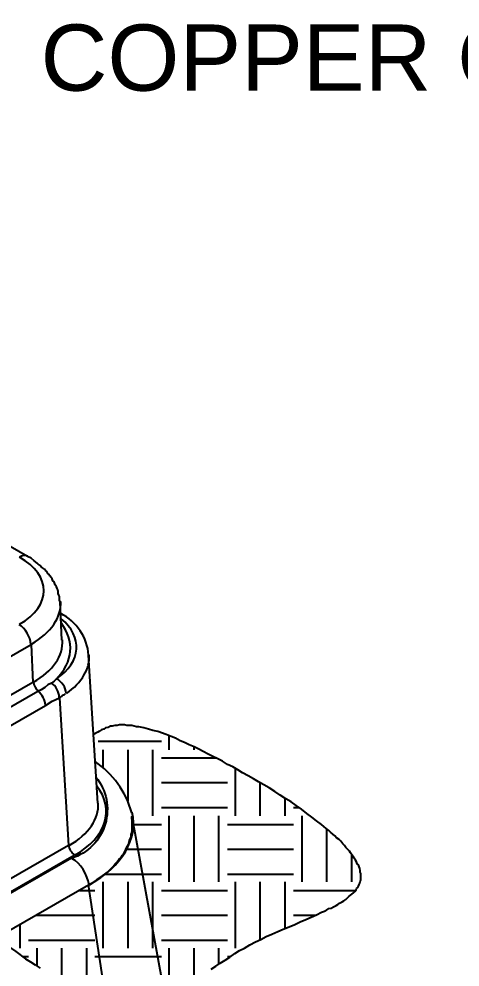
# Model space of a CAD drawing. Header units: feet. Extents: x -208 to 2089, y -974 to 342.
# Drawn here: x 857.95 to 871.26, y -542.94 to -514.31 of the extents above; entities that cross this region are included whole.
import ezdxf
from ezdxf import colors
from ezdxf.entities.mleader import LeaderData, LeaderLine
from ezdxf.math import Vec2, Vec3

# ---------------------------------------------------------------- set-up
doc = ezdxf.new("R2010")
doc.units = ezdxf.units.FT
doc.header["$MEASUREMENT"] = 0
for name, color, linetype in [('EQUIPMENT', 6, 'Continuous'), ('PDF_THIN', 7, 'Continuous'), ('TEXT', 1, 'Continuous')]:
    doc.layers.add(name, color=color, linetype=linetype)
doc.styles.add('NEI-A', font='arial.ttf', dxfattribs={"height": 0.1})

msp = doc.modelspace()

# ---------------------------------------------------------------- linework, layer by layer
at = {"layer": 'EQUIPMENT'}
for points in [[(859.24713, -533.06384), (859.19222, -531.91064), (859.17391, -531.85573), (859.17391, -531.80081), (859.17391, -531.7459), (859.15561, -531.70929), (859.1373, -531.65437), (859.1373, -531.59946), (859.119, -531.54455), (859.10069, -531.50794), (859.08239, -531.45302), (859.04578, -531.39811), (859.02747, -531.3615), (859.00917, -531.30658), (858.97256, -531.26997), (858.95425, -531.21506), (858.91764, -531.17845), (858.88103, -531.12353), (858.86273, -531.08693), (858.82612, -531.05032), (858.78951, -530.9954), (858.7529, -530.95879), (858.71629, -530.92218), (858.66138, -530.88557), (858.62477, -530.84896), (858.58816, -530.81235), (858.53324, -530.77574), (858.49663, -530.73913), (858.40511, -530.66591), (858.31359, -530.5927), (858.20376, -530.53778), (847.07444, -524.1311)], [(859.08239, -534.23535), (859.00917, -534.30857), (858.93595, -534.36348), (858.82612, -534.4184), (858.7346, -534.49162), (858.62477, -534.56484), (858.51494, -534.61975), (833.30923, -549.13546)], [(804.16799, -566.4701), (804.25951, -566.41519), (804.31443, -566.37858), (804.36934, -566.36027), (804.589, -566.23214), (804.79035, -566.10401), (830.01436, -551.5883), (830.12419, -551.51508), (830.25233, -551.46017), (833.29092, -549.70291), (833.41906, -549.62969), (833.52889, -549.55647), (858.7529, -535.04076), (858.95425, -534.91263), (859.17391, -534.8028), (859.22883, -534.76619), (859.26543, -534.72958), (859.32035, -534.71128), (859.35696, -534.67467)], [(859.17391, -534.8028), (859.44848, -539.26917), (834.79192, -553.45539), (834.26108, -550.91102)], [(805.22967, -572.03476), (860.05254, -540.45898), (860.14407, -540.40407), (860.23559, -540.34915), (860.30881, -540.29424), (860.38203, -540.23933), (860.47355, -540.18441), (860.54677, -540.1295), (860.61999, -540.07458), (860.6749, -540.01967), (860.74812, -539.94645), (860.80304, -539.89153), (860.85795, -539.81831), (860.91287, -539.7634), (860.96778, -539.69018), (861.0227, -539.63527), (861.07761, -539.56205), (861.11422, -539.50713), (861.15083, -539.43391), (861.18744, -539.36069), (861.22405, -539.28748), (861.26066, -539.23256), (861.27896, -539.15934), (861.29727, -539.08612), (861.33388, -539.0129), (861.33388, -538.93968), (861.35218, -538.88477), (861.37049, -538.81155), (861.37049, -538.73833), (861.37049, -538.66511), (861.37049, -538.59189), (861.37049, -538.51867), (861.35218, -538.44545), (861.35218, -538.39054), (864.8484, -557.46414)], [(863.07283, -560.37461), (860.05254, -540.45898)]]:
    msp.add_lwpolyline(points, dxfattribs=at)
for points in [[(860.32711, -537.98783), (860.05254, -533.52146, 0.26164122), (859.21052, -532.25843)], [(860.2722, -537.20073, -0.52727145), (859.54001, -539.65357), (834.95666, -553.80318), (834.95666, -553.76657), (859.61323, -539.56205)]]:
    msp.add_lwpolyline(points, format="xyb", dxfattribs=at)
msp.add_lwpolyline([(833.25431, -548.12869), (833.25431, -548.05547), (833.27262, -548.00056), (833.29092, -547.87243), (833.32753, -547.72599), (833.32753, -547.67107), (833.34584, -547.59785), (833.34584, -547.56125), (858.31359, -533.19198), (858.3685, -534.34518), (833.16279, -548.86089)], close=True, dxfattribs=at)
for points in [[(858.20786, -530.53173), (858.14281, -530.49427), (858.05409, -530.50406), (857.9611, -530.55897)], [(857.96717, -532.58748), (858.9416, -532.02646), (858.9416, -531.11755), (857.96717, -530.55652)], [(858.3298, -533.18279), (858.91935, -532.8397), (859.23758, -532.37312), (859.2086, -531.89432)], [(859.08619, -534.23517), (859.83201, -533.71526), (859.88833, -532.97415), (859.22427, -532.41881)], [(858.30776, -533.19293), (858.29875, -532.96884), (858.14153, -532.70261), (857.95218, -532.5908)], [(859.07606, -534.24107), (859.58924, -533.72191), (859.64329, -533.09262), (859.22162, -532.54668)], [(858.38472, -534.33918), (858.9743, -534.00206), (859.29256, -533.53871), (859.2636, -533.05963)], [(859.38278, -534.6743), (859.85044, -534.34613), (860.0945, -533.93208), (860.06897, -533.51018)], [(859.37625, -534.6663), (859.36788, -534.50042), (859.24006, -534.30944), (859.08683, -534.23389)], [(858.3896, -534.332), (858.39407, -534.42881), (858.45523, -534.54422), (858.53587, -534.60801)], [(859.16772, -534.79254), (859.16205, -534.6335), (859.05723, -534.444), (858.92478, -534.35332)], [(858.74859, -535.02952), (858.74238, -534.8822), (858.64956, -534.7069), (858.52661, -534.61032)], [(859.63307, -539.56089), (860.58376, -539.01126), (860.84959, -538.18015), (860.3016, -537.47067)], [(859.46471, -539.26317), (860.05428, -538.92605), (860.37254, -538.4627), (860.34359, -537.98362)], [(859.45128, -539.25599), (859.45634, -539.36563), (859.5335, -539.49634), (859.62579, -539.55161)], [(860.06648, -540.45769), (860.02253, -540.14249), (859.80486, -539.80628), (859.55013, -539.66014)]]:
    msp.add_open_spline(points, degree=3, dxfattribs=at)
at = {"layer": 'PDF_THIN', "lineweight": 25}
for points in [[(863.75011, -543.00335), (863.89655, -542.91183), (864.02468, -542.8203), (864.17112, -542.72878), (864.31756, -542.63725), (864.464, -542.52743), (864.61044, -542.4359), (864.75687, -542.36268), (864.92162, -542.27116), (865.08636, -542.17963), (865.2511, -542.10641), (865.41585, -542.01489), (865.58059, -541.94167), (865.76364, -541.86845), (865.92838, -541.79523), (866.11143, -541.72201), (866.27617, -541.64879), (866.44092, -541.57558), (866.60566, -541.50236), (866.7704, -541.42914), (866.93515, -541.35592), (867.08158, -541.2827), (867.17311, -541.24609), (867.24633, -541.20948), (867.30124, -541.17287), (867.37446, -541.15457), (867.44768, -541.11796), (867.5209, -541.08135), (867.57581, -541.04474), (867.63073, -541.00813), (867.70395, -540.97152), (867.75886, -540.93491), (867.81378, -540.8983), (867.86869, -540.84338), (867.9053, -540.80677), (867.96021, -540.77016), (867.99682, -540.73355), (868.05174, -540.69695), (868.08835, -540.66034), (868.12496, -540.60542), (868.14326, -540.56881), (868.17987, -540.5322), (868.19818, -540.49559), (868.21648, -540.44068), (868.23479, -540.40407), (868.25309, -540.34915), (868.2714, -540.31254), (868.2714, -540.25763), (868.2714, -540.22102), (868.2714, -540.16611), (868.2714, -540.11119), (868.25309, -540.07458), (868.25309, -540.01967), (868.23479, -539.96475), (868.21648, -539.90984), (868.19818, -539.85492), (868.16157, -539.81831), (868.14326, -539.7634), (868.10665, -539.70849), (868.07004, -539.65357), (868.03343, -539.59866), (867.99682, -539.54374), (867.96021, -539.48883), (867.92361, -539.43391), (867.86869, -539.379), (867.81378, -539.32409), (867.77717, -539.26917), (867.72225, -539.21426), (867.66734, -539.14104), (867.61242, -539.08612), (867.5392, -539.03121), (867.48429, -538.97629), (867.42938, -538.92138), (867.35616, -538.86647), (867.30124, -538.81155), (867.22802, -538.75664), (867.08158, -538.6285), (866.93515, -538.51867), (866.78871, -538.40885), (866.64227, -538.29902), (866.47753, -538.17088), (866.31278, -538.06105), (866.16634, -537.95123), (866.0016, -537.8597), (865.83686, -537.74987), (865.67211, -537.64004), (865.50737, -537.53021), (865.34263, -537.43869), (865.17789, -537.34717), (865.03145, -537.25564), (864.8667, -537.16412), (864.70196, -537.07259), (864.55552, -536.98107), (864.40908, -536.88955), (864.24434, -536.81633), (864.0979, -536.7248), (863.95146, -536.65158), (863.80503, -536.57837), (863.65859, -536.50515), (863.51215, -536.43193), (863.38401, -536.35871), (863.23758, -536.28549), (863.09114, -536.23057), (862.9447, -536.15735), (862.81657, -536.10244), (862.67013, -536.02922), (862.54199, -535.97431), (862.39556, -535.91939), (862.13929, -535.82787), (861.99285, -535.79126), (861.86472, -535.75465), (861.71828, -535.71804), (861.57184, -535.68143), (861.49862, -535.68143), (861.4254, -535.66313), (861.35218, -535.64482), (861.27896, -535.64482), (861.20574, -535.64482), (861.13252, -535.62652), (861.05931, -535.62652), (860.98609, -535.62652), (860.91287, -535.64482), (860.83965, -535.64482), (860.76643, -535.66313), (860.71151, -535.66313), (860.63829, -535.69973), (860.56508, -535.71804), (860.51016, -535.75465), (860.43694, -535.77295), (860.38203, -535.80956), (860.32711, -535.84617), (860.19898, -535.91939)], [(862.48708, -536.37701), (862.48708, -535.956)], [(860.34542, -536.12075), (862.24912, -536.12075)], [(860.49186, -536.92616), (860.49186, -536.37701)], [(861.24235, -537.91462), (861.24235, -536.37701)], [(861.99285, -538.37224), (861.99285, -536.37701)], [(863.23758, -536.37701), (863.23758, -536.30379)], [(862.24912, -536.61497), (863.89655, -536.61497)], [(864.4823, -538.37224), (864.4823, -536.94446)], [(862.24912, -537.36547), (864.24434, -537.36547)], [(865.2328, -538.37224), (865.2328, -537.38378)], [(865.9833, -538.37224), (865.9833, -537.8414)], [(862.24912, -538.11597), (864.24434, -538.11597)], [(866.23956, -538.11597), (866.386, -538.11597)], [(862.48708, -540.36746), (862.48708, -538.37224)], [(863.23758, -540.36746), (863.23758, -538.37224)], [(863.98807, -540.36746), (863.98807, -538.37224)], [(866.49583, -540.36746), (866.49583, -538.37224)], [(861.38879, -538.6285), (862.24912, -538.6285)], [(864.24434, -538.6285), (866.23956, -538.6285)], [(867.24633, -540.36746), (867.24633, -538.75664)], [(861.18744, -539.379), (862.24912, -539.379)], [(864.24434, -539.379), (866.23956, -539.379)], [(867.99682, -540.36746), (867.99682, -539.52544)], [(860.56508, -540.1295), (860.98609, -540.1295), (862.24912, -540.1295)], [(864.24434, -540.1295), (866.23956, -540.1295)], [(868.23479, -540.1295), (868.2714, -540.1295)], [(860.49186, -542.36268), (860.49186, -540.36746)], [(861.24235, -542.36268), (861.24235, -541.31931), (861.24235, -540.36746)], [(861.99285, -542.36268), (861.99285, -540.36746)], [(864.4823, -542.36268), (864.4823, -540.36746)], [(865.2328, -542.10641), (865.2328, -540.36746)], [(865.9833, -541.75862), (865.9833, -540.36746)], [(859.77797, -540.62373), (860.23559, -540.62373)], [(862.24912, -540.62373), (864.24434, -540.62373)], [(866.23956, -540.62373), (868.10665, -540.62373)], [(858.47833, -541.37422), (860.23559, -541.37422)], [(862.24912, -541.37422), (864.24434, -541.37422)], [(866.23956, -541.37422), (866.89854, -541.37422)], [(857.9841, -542.36268), (857.9841, -541.64879)], [(857.27021, -542.06981), (857.56309, -542.27116), (857.85597, -542.47251), (858.14884, -542.69217), (858.29528, -542.78369), (858.44172, -542.87522), (858.58816, -542.96674)], [(858.24037, -542.12472), (860.23559, -542.12472)], [(862.24912, -542.12472), (864.24434, -542.12472)], [(858.49663, -542.91183), (858.49663, -542.36268)], [(859.24713, -543.36945), (859.24713, -542.36268)], [(859.99763, -543.75385), (859.99763, -542.36268)], [(862.48708, -543.82707), (862.48708, -542.36268)], [(863.23758, -543.36945), (863.23758, -542.36268)], [(863.98807, -542.83861), (863.98807, -542.36268)], [(858.05732, -542.61895), (858.24037, -542.61895)], [(860.23559, -542.61895), (861.51693, -542.61895), (862.24912, -542.61895)], [(864.24434, -542.61895), (864.31756, -542.61895)]]:
    msp.add_lwpolyline(points, dxfattribs=at)
msp.add_arc((858.72103, -538.99034), 2.72516, 15.093606, 56.236397, dxfattribs=at)
msp.add_open_spline([(860.0748, -540.45843), (861.06758, -539.88513), (861.54626, -539.07923), (861.37186, -538.27476)], degree=3, dxfattribs=at)

# ---------------------------------------------------------------- leaders
at = {"layer": 'TEXT'}
ml = msp.add_multileader_mtext('Standard', dxfattribs=at)
ml.set_content('{\\H1.08333x;ø}3/8 COPPER GROUND BAR', color=256, style='NEI-A')
ml.set_leader_properties()
ml.build(insert=Vec2(0, 0))
ml.multileader.update_dxf_attribs({"dogleg_length": 0.0625, "arrow_head_size": 2.5, "scale": 20})
ctx = ml.context
ctx.base_point, ctx.scale, ctx.char_height, ctx.arrow_head_size, ctx.landing_gap_size, ctx.plane_origin = Vec3(850.59392, -515.30597), 20, 2, 2.5, 1.5, Vec3(784.96566, -555.06619)
notes = []
notes.append((ctx, [(0, (1, 1, 0), (849.34392, -515.30597), (1, 0), 1.25, [(0, [(833.49228, -521.98029)], 0, [])])]))
ctx.mtext.insert, ctx.mtext.width, ctx.mtext.line_spacing_factor, ctx.mtext.flow_direction = Vec3(852.09392, -514.30597), 18.4324606, 0.9, 5
ml = msp.add_multileader_mtext('Standard', dxfattribs=at)
ml.set_content('ADD 3 FT OF SLACK ON MVAC CABLES FOR SERVICE LOOP', color=256, style='NEI-A')
ml.set_leader_properties()
ml.build(insert=Vec2(0, 0))
ml.multileader.update_dxf_attribs({"dogleg_length": 0.0625, "arrow_head_size": 2.14436, "scale": 20})
ctx = ml.context
ctx.base_point, ctx.scale, ctx.char_height, ctx.arrow_head_size, ctx.landing_gap_size, ctx.plane_origin = Vec3(968.33043, -521.95384), 20, 2, 2.14436, 1.28662, Vec3(928.59475, -559.04331)
ctx.text_align_type = 2
notes.append((ctx, [(1, (1, 1, 0), (988.92264, -521.95384), (-1, 0), 1.07218, [(0, [(1021.37169, -539.60692)], 0, [])])]))
ctx.mtext.insert, ctx.mtext.width, ctx.mtext.defined_height, ctx.mtext.alignment, ctx.mtext.line_spacing_factor, ctx.mtext.flow_direction = Vec3(986.56384, -520.93679), 17.1506188, 4.59906, 3, 0.9, 5
ml = msp.add_multileader_mtext('Standard', dxfattribs=at)
ml.set_content('{\\H1.08333x;2 POS. 35kV 600 A,P JUNCTION INSERT SEE DETAIL 1.}', color=256, style='NEI-A')
ml.set_leader_properties()
ml.build(insert=Vec2(0, 0))
ml.multileader.update_dxf_attribs({"dogleg_length": 0.0625, "arrow_head_size": 2.5, "scale": 20})
ctx = ml.context
ctx.base_point, ctx.scale, ctx.char_height, ctx.arrow_head_size, ctx.landing_gap_size, ctx.plane_origin = Vec3(840.08622, -584.15422), 20, 2, 2.5, 1.5, Vec3(795.9645, -563.82487)
notes.append((ctx, [(0, (1, 1, 0), (838.83622, -584.15422), (1, 0), 1.25, [(0, [(815.23018, -531.62117)], 0, [])])]))
ctx.mtext.insert, ctx.mtext.width, ctx.mtext.line_spacing_factor, ctx.mtext.flow_direction = Vec3(841.58622, -583.13575), 32.8297529, 0.9, 5
for ctx, leaders in notes:
    for number, flags, end, landing, length, lines in leaders:
        leader = LeaderData()
        leader.index, (leader.has_last_leader_line, leader.has_dogleg_vector, leader.attachment_direction) = number, flags
        leader.last_leader_point, leader.dogleg_vector, leader.dogleg_length = Vec3(end), Vec3(landing), length
        for number, points, colour, breaks in lines:
            line = LeaderLine()
            line.index, line.vertices, line.color, line.breaks = number, Vec3.list(points), colors.encode_raw_color(colour), breaks
            leader.lines.append(line)
        ctx.leaders.append(leader)

doc.saveas('drawing.dxf')
